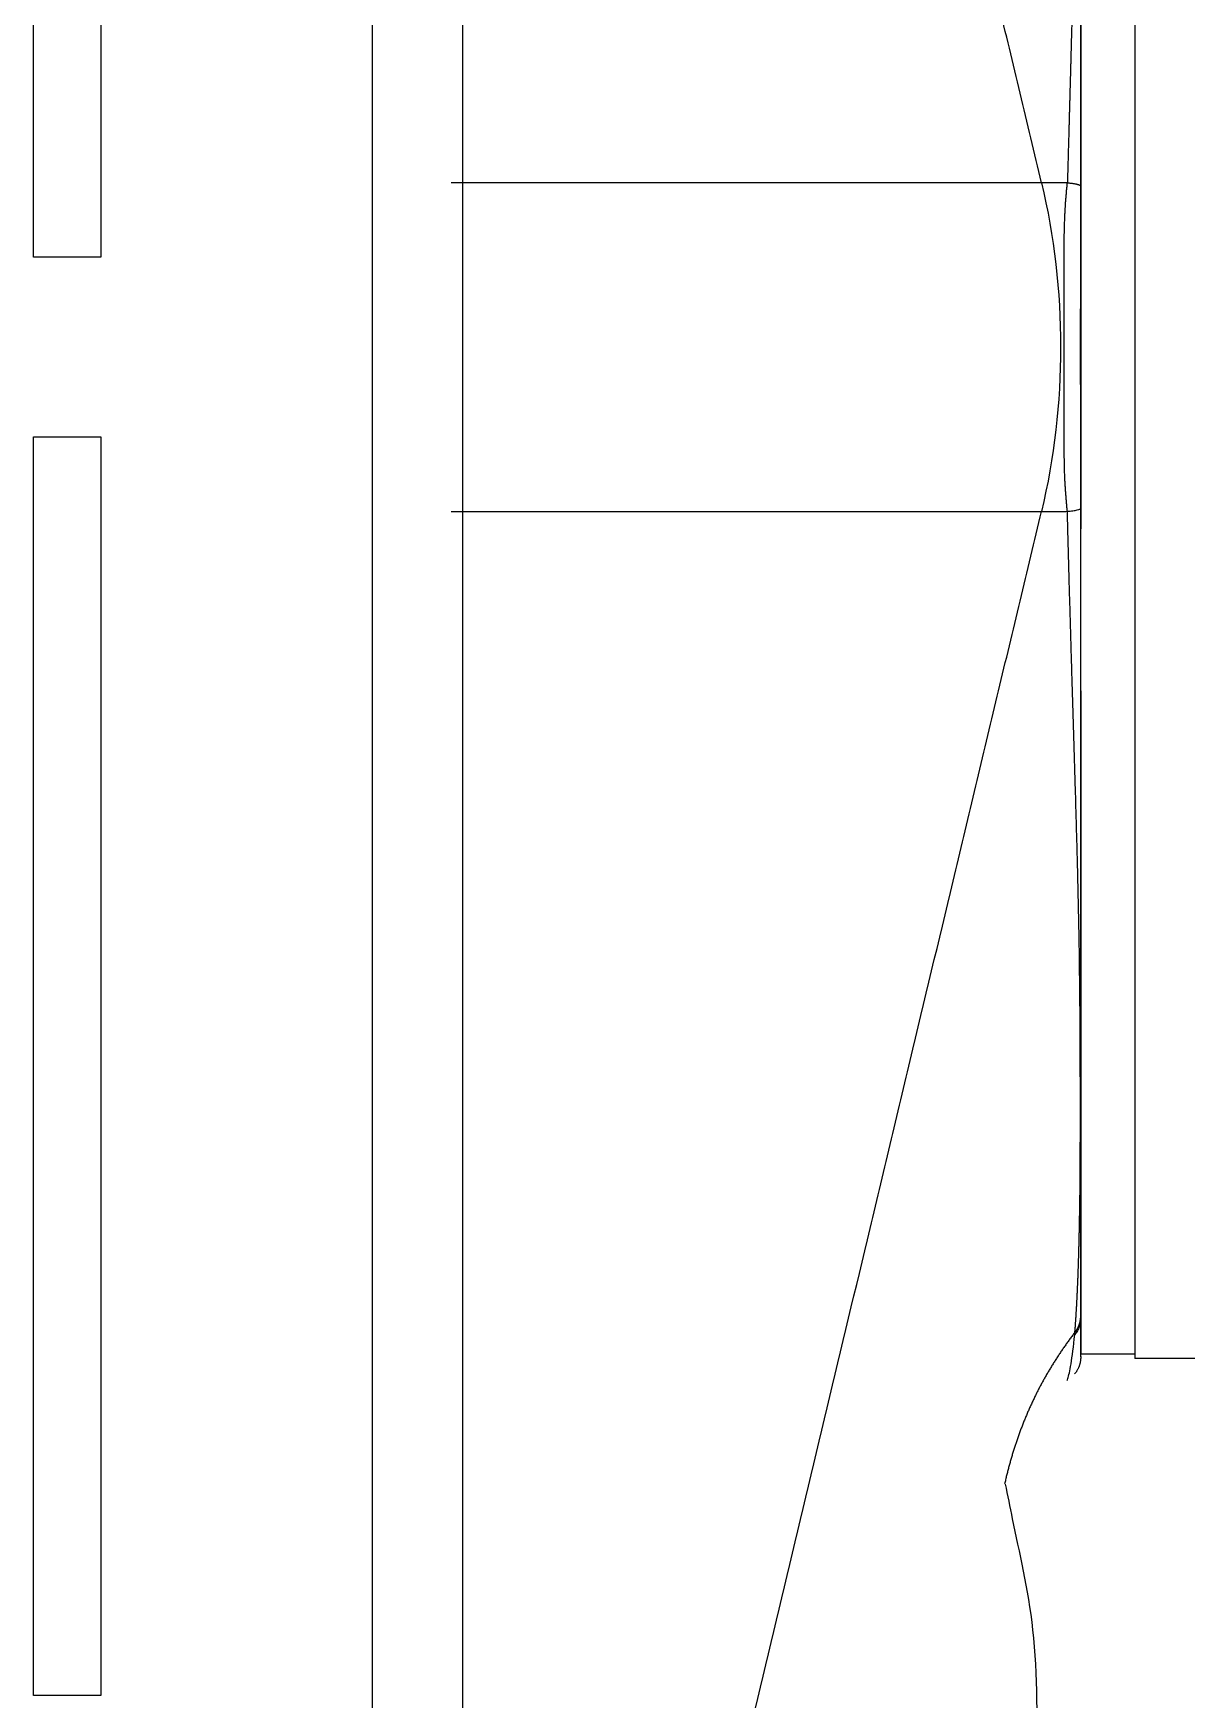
# Model space of a CAD drawing. Header units: millimetres. Extents: x -33000 to 294000, y 0 to 42408.
# Drawn here: x 57461.06 to 57486.71, y 15299.51 to 15336.59 of the extents above; entities that cross this region are included whole.
import ezdxf

# ---------------------------------------------------------------- set-up
doc = ezdxf.new("R2010")
doc.units = ezdxf.units.MM
doc.header["$LTSCALE"] = 50
doc.layers.add('arch', color=8, linetype='Continuous')

msp = doc.modelspace()

# ---------------------------------------------------------------- linework, layer by layer
at = {"layer": 'arch'}
for p, q in [((57461.061, 15331.605), (57461.061, 15359.605)), ((57462.56, 15359.605), (57462.56, 15331.605)), ((57485.55, 15352.105), (57485.55, 15307.105)), ((57484.35, 15351.765), (57484.35, 15325.558)), ((57462.56, 15331.605), (57461.061, 15331.605)), ((57461.061, 15299.605), (57461.061, 15327.605)), ((57461.061, 15327.605), (57462.561, 15327.605)), ((57462.561, 15327.605), (57462.561, 15299.605)), ((57484.35, 15321.961), (57484.35, 15307.205)), ((57484.35, 15307.205), (57485.55, 15307.205)), ((57511.55, 15307.105), (57485.55, 15307.105)), ((57462.561, 15299.605), (57461.061, 15299.605))]:
    msp.add_line(p, q, dxfattribs=at)
for points, degree in [([(57470.6, 15444.605, 0), (57470.6, 15204.105, 0)], 1), ([(57468.6, 15204.098, 0), (57468.6, 15443.605, 0)], 1), ([(57483.478, 15333.26, 0), (57484.044, 15330.883, 0), (57484.044, 15328.326, 0), (57483.478, 15325.95, 0)], 3), ([(57484.35, 15307.999, 0), (57484.35, 15308.013, 0), (57484.35, 15308.028, 0), (57484.35, 15308.044, 0)], 3), ([(57484.35, 15307.141, 0), (57484.35, 15307.14, 0), (57484.35, 15307.435, 0), (57484.35, 15307.999, 0)], 3), ([(57484.35, 15307.148, 0), (57484.351, 15306.929, 0), (57484.213, 15306.759, 0)], 2)]:
    msp.add_open_spline(points, degree=degree, dxfattribs=at)
for points, knots in [([(57483.478, 15333.26, 0), (57483.319, 15333.924, 0), (57483.16, 15334.589, 0), (57482.842, 15335.919, 0), (57482.604, 15336.916, 0), (57482.366, 15337.913, 0), (57482.207, 15338.578, 0), (57482.127, 15338.91, 0), (57481.889, 15339.908, 0), (57481.412, 15341.902, 0), (57480.777, 15344.562, 0), (57480.301, 15346.556, 0), (57479.983, 15347.885, 0), (57479.824, 15348.55, 0), (57479.348, 15350.544, 0), (57479.031, 15351.873, 0), (57478.396, 15354.529, 0), (57478.079, 15355.856, 0), (57477.129, 15359.834, 0), (57476.496, 15362.482, 0), (57475.865, 15365.126, 0)], [0, 0, 0, 0, 0.0625, 0.0625, 0.125, 0.15625, 0.15625, 0.1875, 0.1875, 0.25, 0.375, 0.4375, 0.4375, 0.5, 0.5, 0.625, 0.625, 0.75, 0.75, 1, 1, 1, 1]), ([(57484.221, 15351.522, 0), (57484.221, 15351.514, 0), (57484.222, 15351.498, 0), (57484.224, 15351.475, 0), (57484.226, 15351.451, 0), (57484.227, 15351.426, 0), (57484.229, 15351.402, 0), (57484.231, 15351.377, 0), (57484.232, 15351.353, 0), (57484.234, 15351.328, 0), (57484.236, 15351.302, 0), (57484.237, 15351.277, 0), (57484.239, 15351.251, 0), (57484.241, 15351.225, 0), (57484.242, 15351.199, 0), (57484.244, 15351.173, 0), (57484.245, 15351.146, 0), (57484.247, 15351.12, 0), (57484.248, 15351.093, 0), (57484.25, 15351.066, 0), (57484.252, 15351.039, 0), (57484.253, 15351.011, 0), (57484.255, 15350.983, 0), (57484.256, 15350.956, 0), (57484.258, 15350.927, 0), (57484.259, 15350.899, 0), (57484.261, 15350.871, 0), (57484.262, 15350.842, 0), (57484.264, 15350.813, 0), (57484.265, 15350.784, 0), (57484.266, 15350.755, 0), (57484.268, 15350.725, 0), (57484.269, 15350.696, 0), (57484.271, 15350.666, 0), (57484.272, 15350.636, 0), (57484.273, 15350.606, 0), (57484.275, 15350.575, 0), (57484.276, 15350.545, 0), (57484.278, 15350.514, 0), (57484.279, 15350.483, 0), (57484.28, 15350.452, 0), (57484.281, 15350.42, 0), (57484.283, 15350.389, 0), (57484.284, 15350.357, 0), (57484.285, 15350.325, 0), (57484.287, 15350.293, 0), (57484.288, 15350.261, 0), (57484.289, 15350.228, 0), (57484.29, 15350.196, 0), (57484.292, 15350.163, 0), (57484.293, 15350.13, 0), (57484.294, 15350.097, 0), (57484.295, 15350.063, 0), (57484.296, 15350.03, 0), (57484.298, 15349.996, 0), (57484.299, 15349.962, 0), (57484.3, 15349.928, 0), (57484.301, 15349.893, 0), (57484.302, 15349.859, 0), (57484.303, 15349.824, 0), (57484.304, 15349.789, 0), (57484.305, 15349.754, 0), (57484.306, 15349.719, 0), (57484.307, 15349.683, 0), (57484.308, 15349.648, 0), (57484.309, 15349.612, 0), (57484.31, 15349.576, 0), (57484.311, 15349.54, 0), (57484.312, 15349.504, 0), (57484.313, 15349.467, 0), (57484.314, 15349.43, 0), (57484.315, 15349.393, 0), (57484.316, 15349.356, 0), (57484.317, 15349.319, 0), (57484.318, 15349.282, 0), (57484.319, 15349.244, 0), (57484.32, 15349.206, 0), (57484.321, 15349.169, 0), (57484.322, 15349.13, 0), (57484.322, 15349.092, 0), (57484.323, 15349.054, 0), (57484.324, 15349.015, 0), (57484.325, 15348.976, 0), (57484.326, 15348.937, 0), (57484.327, 15348.898, 0), (57484.327, 15348.859, 0), (57484.329, 15348.794, 0), (57484.33, 15348.704, 0), (57484.332, 15348.586, 0), (57484.334, 15348.467, 0), (57484.335, 15348.345, 0), (57484.336, 15348.221, 0), (57484.337, 15348.095, 0), (57484.338, 15347.967, 0), (57484.339, 15347.836, 0), (57484.34, 15347.703, 0), (57484.341, 15347.567, 0), (57484.341, 15347.429, 0), (57484.342, 15347.288, 0), (57484.342, 15347.145, 0), (57484.342, 15347, 0), (57484.342, 15346.852, 0), (57484.342, 15346.701, 0), (57484.342, 15346.548, 0), (57484.342, 15346.392, 0), (57484.342, 15346.233, 0), (57484.342, 15346.072, 0), (57484.342, 15345.908, 0), (57484.341, 15345.741, 0), (57484.341, 15345.571, 0), (57484.34, 15345.399, 0), (57484.34, 15345.223, 0), (57484.339, 15345.026, 0), (57484.337, 15344.804, 0), (57484.336, 15344.555, 0), (57484.334, 15344.293, 0), (57484.331, 15344.02, 0), (57484.328, 15343.735, 0), (57484.324, 15343.437, 0), (57484.32, 15343.127, 0), (57484.315, 15342.803, 0), (57484.309, 15342.48, 0), (57484.302, 15342.138, 0), (57484.294, 15341.759, 0), (57484.284, 15341.306, 0), (57484.27, 15340.776, 0), (57484.254, 15340.168, 0), (57484.239, 15339.638, 0), (57484.226, 15339.22, 0), (57484.218, 15338.946, 0), (57484.21, 15338.68, 0), (57484.202, 15338.423, 0), (57484.194, 15338.175, 0), (57484.187, 15337.937, 0), (57484.179, 15337.707, 0), (57484.173, 15337.487, 0), (57484.166, 15337.277, 0), (57484.16, 15337.077, 0), (57484.154, 15336.887, 0), (57484.148, 15336.706, 0), (57484.143, 15336.536, 0), (57484.14, 15336.425, 0), (57484.138, 15336.368, 0), (57484.138, 15336.36, 0), (57484.138, 15336.35, 0), (57484.138, 15336.337, 0), (57484.137, 15336.321, 0), (57484.137, 15336.301, 0), (57484.136, 15336.279, 0), (57484.135, 15336.254, 0), (57484.135, 15336.225, 0), (57484.134, 15336.194, 0), (57484.133, 15336.159, 0), (57484.132, 15336.121, 0), (57484.131, 15336.081, 0), (57484.13, 15336.037, 0), (57484.128, 15335.99, 0), (57484.127, 15335.94, 0), (57484.126, 15335.887, 0), (57484.124, 15335.831, 0), (57484.122, 15335.771, 0), (57484.121, 15335.709, 0), (57484.119, 15335.643, 0), (57484.117, 15335.575, 0), (57484.115, 15335.503, 0), (57484.113, 15335.428, 0), (57484.111, 15335.35, 0), (57484.109, 15335.269, 0), (57484.106, 15335.184, 0), (57484.104, 15335.097, 0), (57484.102, 15335.006, 0), (57484.099, 15334.912, 0), (57484.096, 15334.815, 0), (57484.094, 15334.715, 0), (57484.091, 15334.611, 0), (57484.088, 15334.504, 0), (57484.085, 15334.394, 0), (57484.082, 15334.281, 0), (57484.078, 15334.164, 0), (57484.075, 15334.045, 0), (57484.072, 15333.922, 0), (57484.068, 15333.795, 0), (57484.065, 15333.666, 0), (57484.061, 15333.533, 0), (57484.057, 15333.397, 0), (57484.054, 15333.305, 0), (57484.053, 15333.258, 0)], [0, 0, 0, 0, 0.002934, 0.005866, 0.008796, 0.011724, 0.01465, 0.017575, 0.020498, 0.023419, 0.026338, 0.029255, 0.032171, 0.035085, 0.037996, 0.040907, 0.043815, 0.046721, 0.049626, 0.052529, 0.05543, 0.058329, 0.061226, 0.064122, 0.067015, 0.069907, 0.072798, 0.075686, 0.078573, 0.081457, 0.084341, 0.087222, 0.090101, 0.092979, 0.095855, 0.098729, 0.101601, 0.104472, 0.107341, 0.110208, 0.113073, 0.115937, 0.118799, 0.121658, 0.124517, 0.127373, 0.130228, 0.133081, 0.135932, 0.138781, 0.141629, 0.144475, 0.147319, 0.150161, 0.153002, 0.155841, 0.158678, 0.161513, 0.164347, 0.167178, 0.170008, 0.172837, 0.175663, 0.178488, 0.181311, 0.184132, 0.186951, 0.189769, 0.192584, 0.195398, 0.19821, 0.201021, 0.203829, 0.206636, 0.209441, 0.212245, 0.215046, 0.217846, 0.220644, 0.22344, 0.226234, 0.229027, 0.231817, 0.234606, 0.237393, 0.240178, 0.242962, 0.251027, 0.259154, 0.267341, 0.27559, 0.2839, 0.292272, 0.300706, 0.309201, 0.317759, 0.326379, 0.33506, 0.343805, 0.352611, 0.361481, 0.370413, 0.379408, 0.388467, 0.397588, 0.406773, 0.416022, 0.425334, 0.434711, 0.444151, 0.453655, 0.463224, 0.472857, 0.485634, 0.49886, 0.512534, 0.526658, 0.541233, 0.556258, 0.571735, 0.587665, 0.60405, 0.618902, 0.636913, 0.658089, 0.682433, 0.709951, 0.740651, 0.753028, 0.764964, 0.776458, 0.787511, 0.798121, 0.808287, 0.818011, 0.82729, 0.836126, 0.844518, 0.852466, 0.859969, 0.867027, 0.873641, 0.873811, 0.874106, 0.874527, 0.875073, 0.875745, 0.876543, 0.877466, 0.878514, 0.879689, 0.880989, 0.882414, 0.883966, 0.885642, 0.887445, 0.889373, 0.891427, 0.893606, 0.895911, 0.898342, 0.900898, 0.90358, 0.906388, 0.909321, 0.912381, 0.915565, 0.918876, 0.922313, 0.925875, 0.929563, 0.933377, 0.937316, 0.941382, 0.945573, 0.949891, 0.954334, 0.958904, 0.963599, 0.968421, 0.973368, 0.978442, 0.983642, 0.988968, 0.994421, 1, 1, 1, 1]), ([(57484.35, 15333.187, 0), (57484.35, 15334.215, 0), (57484.35, 15335.234, 0), (57484.35, 15337.234, 0), (57484.35, 15338.216, 0), (57484.35, 15339.647, 0), (57484.35, 15340.117, 0), (57484.35, 15341.041, 0), (57484.35, 15341.494, 0), (57484.35, 15342.382, 0), (57484.35, 15342.816, 0), (57484.35, 15343.663, 0), (57484.35, 15344.075, 0), (57484.35, 15344.875, 0), (57484.35, 15345.262, 0), (57484.35, 15346.01, 0), (57484.35, 15346.369, 0), (57484.35, 15347.058, 0), (57484.35, 15347.387, 0), (57484.35, 15348.013, 0), (57484.35, 15348.31, 0), (57484.35, 15348.87, 0), (57484.35, 15349.133, 0), (57484.35, 15349.627, 0), (57484.35, 15349.858, 0), (57484.35, 15350.287, 0), (57484.35, 15350.485, 0), (57484.35, 15350.849, 0), (57484.35, 15351.016, 0), (57484.35, 15351.165, 0)], [0, 0, 0, 0, 0.125, 0.125, 0.25, 0.25, 0.3125, 0.3125, 0.375, 0.375, 0.4375, 0.4375, 0.5, 0.5, 0.5625, 0.5625, 0.625, 0.625, 0.6875, 0.6875, 0.75, 0.75, 0.8125, 0.8125, 0.875, 0.875, 0.9375, 0.9375, 1, 1, 1, 1]), ([(57483.478, 15333.26, 0), (57482.496, 15333.26, 0), (57481.448, 15333.26, 0), (57479.296, 15333.26, 0), (57478.192, 15333.26, 0), (57474.856, 15333.26, 0), (57472.599, 15333.26, 0), (57470.349, 15333.26, 0)], [0, 0, 0, 0, 0.25, 0.25, 0.5, 0.5, 1, 1, 1, 1]), ([(57484.053, 15333.258, 0), (57484.02, 15333.259, 0), (57483.96, 15333.259, 0), (57483.88, 15333.26, 0), (57483.822, 15333.26, 0), (57483.785, 15333.261, 0), (57483.759, 15333.261, 0), (57483.738, 15333.261, 0), (57483.714, 15333.261, 0), (57483.69, 15333.261, 0), (57483.668, 15333.261, 0), (57483.646, 15333.261, 0), (57483.625, 15333.261, 0), (57483.605, 15333.261, 0), (57483.586, 15333.261, 0), (57483.568, 15333.261, 0), (57483.551, 15333.26, 0), (57483.535, 15333.26, 0), (57483.519, 15333.26, 0), (57483.504, 15333.26, 0), (57483.491, 15333.26, 0), (57483.482, 15333.26, 0), (57483.478, 15333.26, 0)], [0, 0, 0, 0, 0.175515, 0.314002, 0.41534, 0.479456, 0.506319, 0.549991, 0.592129, 0.63273, 0.671794, 0.70932, 0.745308, 0.779757, 0.812668, 0.84404, 0.873875, 0.902173, 0.928933, 0.954157, 0.977846, 1, 1, 1, 1]), ([(57484.053, 15325.951, 0), (57484.052, 15325.965, 0), (57484.049, 15325.995, 0), (57484.044, 15326.039, 0), (57484.04, 15326.083, 0), (57484.036, 15326.128, 0), (57484.032, 15326.172, 0), (57484.028, 15326.217, 0), (57484.024, 15326.262, 0), (57484.021, 15326.308, 0), (57484.017, 15326.353, 0), (57484.014, 15326.399, 0), (57484.011, 15326.445, 0), (57484.008, 15326.491, 0), (57484.005, 15326.537, 0), (57484.003, 15326.584, 0), (57484, 15326.631, 0), (57483.998, 15326.678, 0), (57483.994, 15326.771, 0), (57483.989, 15326.903, 0), (57483.986, 15327.067, 0), (57483.984, 15327.209, 0), (57483.983, 15327.329, 0), (57483.982, 15327.427, 0), (57483.982, 15327.503, 0), (57483.982, 15327.557, 0), (57483.981, 15327.612, 0), (57483.982, 15327.675, 0), (57483.982, 15327.755, 0), (57483.982, 15327.834, 0), (57483.982, 15327.913, 0), (57483.983, 15327.992, 0), (57483.983, 15328.071, 0), (57483.984, 15328.15, 0), (57483.984, 15328.23, 0), (57483.984, 15328.309, 0), (57483.985, 15328.388, 0), (57483.985, 15328.467, 0), (57483.985, 15328.545, 0), (57483.985, 15328.624, 0), (57483.985, 15328.703, 0), (57483.985, 15328.782, 0), (57483.985, 15328.861, 0), (57483.985, 15328.939, 0), (57483.984, 15329.018, 0), (57483.984, 15329.096, 0), (57483.984, 15329.174, 0), (57483.984, 15329.253, 0), (57483.984, 15329.331, 0), (57483.984, 15329.409, 0), (57483.983, 15329.487, 0), (57483.983, 15329.565, 0), (57483.983, 15329.678, 0), (57483.983, 15329.827, 0), (57483.983, 15330.009, 0), (57483.983, 15330.189, 0), (57483.983, 15330.365, 0), (57483.983, 15330.538, 0), (57483.983, 15330.698, 0), (57483.983, 15330.849, 0), (57483.983, 15330.995, 0), (57483.983, 15331.149, 0), (57483.983, 15331.311, 0), (57483.982, 15331.481, 0), (57483.982, 15331.623, 0), (57483.983, 15331.765, 0), (57483.983, 15331.933, 0), (57483.986, 15332.19, 0), (57483.993, 15332.419, 0), (57484.001, 15332.592, 0), (57484.005, 15332.678, 0), (57484.011, 15332.764, 0), (57484.016, 15332.848, 0), (57484.023, 15332.932, 0), (57484.03, 15333.015, 0), (57484.037, 15333.097, 0), (57484.045, 15333.178, 0), (57484.05, 15333.232, 0), (57484.053, 15333.258, 0)], [0, 0, 0, 0, 0.006128, 0.012279, 0.018453, 0.024648, 0.030865, 0.037104, 0.043364, 0.049646, 0.055949, 0.062272, 0.068617, 0.074984, 0.081371, 0.08778, 0.094211, 0.100663, 0.107138, 0.132664, 0.155104, 0.174499, 0.190872, 0.204235, 0.214591, 0.22194, 0.226281, 0.237098, 0.247907, 0.258711, 0.269508, 0.280301, 0.291088, 0.301871, 0.312649, 0.323421, 0.334188, 0.344948, 0.355702, 0.366448, 0.377186, 0.387915, 0.398635, 0.409345, 0.420043, 0.43073, 0.441405, 0.452067, 0.462715, 0.473349, 0.483968, 0.494572, 0.505159, 0.530423, 0.555273, 0.579702, 0.603704, 0.627273, 0.650403, 0.669166, 0.689044, 0.710027, 0.732108, 0.755285, 0.779559, 0.790368, 0.813284, 0.848331, 0.895659, 0.907654, 0.919548, 0.931341, 0.943036, 0.95463, 0.966125, 0.97752, 0.988812, 1, 1, 1, 1]), ([(57484.35, 15326.023, 0), (57484.35, 15326.051, 0), (57484.35, 15326.109, 0), (57484.35, 15326.195, 0), (57484.35, 15326.281, 0), (57484.35, 15326.367, 0), (57484.35, 15326.453, 0), (57484.35, 15326.539, 0), (57484.35, 15326.624, 0), (57484.35, 15326.71, 0), (57484.35, 15326.795, 0), (57484.35, 15326.88, 0), (57484.35, 15326.965, 0), (57484.35, 15327.05, 0), (57484.35, 15327.135, 0), (57484.35, 15327.219, 0), (57484.35, 15327.303, 0), (57484.35, 15327.388, 0), (57484.35, 15327.472, 0), (57484.35, 15327.556, 0), (57484.35, 15327.64, 0), (57484.35, 15327.724, 0), (57484.35, 15327.833, 0), (57484.349, 15327.966, 0), (57484.349, 15328.123, 0), (57484.349, 15328.275, 0), (57484.349, 15328.425, 0), (57484.349, 15328.57, 0), (57484.349, 15328.712, 0), (57484.348, 15328.851, 0), (57484.348, 15328.985, 0), (57484.348, 15329.116, 0), (57484.348, 15329.244, 0), (57484.348, 15329.367, 0), (57484.348, 15329.487, 0), (57484.348, 15329.639, 0), (57484.348, 15329.828, 0), (57484.348, 15330.059, 0), (57484.348, 15330.303, 0), (57484.349, 15330.56, 0), (57484.349, 15330.83, 0), (57484.349, 15331.111, 0), (57484.35, 15331.345, 0), (57484.35, 15331.527, 0), (57484.35, 15331.654, 0), (57484.35, 15331.78, 0), (57484.35, 15331.906, 0), (57484.35, 15332.033, 0), (57484.35, 15332.16, 0), (57484.35, 15332.287, 0), (57484.35, 15332.415, 0), (57484.35, 15332.543, 0), (57484.35, 15332.671, 0), (57484.35, 15332.799, 0), (57484.35, 15332.928, 0), (57484.35, 15333.057, 0), (57484.35, 15333.143, 0), (57484.35, 15333.187, 0)], [0, 0, 0, 0, 0.012136, 0.024248, 0.036335, 0.048397, 0.060434, 0.072447, 0.084434, 0.096395, 0.108331, 0.120242, 0.132126, 0.143985, 0.155819, 0.167629, 0.179418, 0.191186, 0.202937, 0.214673, 0.226395, 0.238104, 0.249799, 0.272077, 0.293865, 0.315153, 0.335937, 0.356214, 0.375981, 0.395237, 0.41398, 0.432211, 0.449929, 0.467133, 0.483824, 0.500001, 0.530428, 0.562635, 0.59662, 0.632381, 0.66991, 0.709194, 0.750201, 0.767772, 0.78537, 0.802996, 0.820654, 0.838353, 0.856101, 0.8739, 0.891754, 0.909662, 0.927624, 0.94564, 0.963708, 0.981828, 1, 1, 1, 1]), ([(57470.349, 15325.95, 0), (57472.599, 15325.95, 0), (57474.856, 15325.95, 0), (57478.192, 15325.95, 0), (57479.296, 15325.95, 0), (57481.448, 15325.95, 0), (57482.496, 15325.95, 0), (57483.478, 15325.95, 0)], [0, 0, 0, 0, 0.5, 0.5, 0.75, 0.75, 1, 1, 1, 1]), ([(57475.865, 15294.083, 0), (57476.496, 15296.727, 0), (57477.129, 15299.375, 0), (57478.079, 15303.353, 0), (57478.396, 15304.681, 0), (57479.031, 15307.337, 0), (57479.348, 15308.666, 0), (57479.824, 15310.659, 0), (57479.983, 15311.324, 0), (57480.301, 15312.653, 0), (57480.777, 15314.648, 0), (57481.412, 15317.307, 0), (57481.889, 15319.301, 0), (57482.127, 15320.299, 0), (57482.207, 15320.631, 0), (57482.366, 15321.296, 0), (57482.604, 15322.293, 0), (57482.842, 15323.291, 0), (57483.16, 15324.62, 0), (57483.319, 15325.285, 0), (57483.478, 15325.95, 0)], [0, 0, 0, 0, 0.25, 0.25, 0.375, 0.375, 0.5, 0.5, 0.5625, 0.5625, 0.625, 0.75, 0.8125, 0.8125, 0.84375, 0.84375, 0.875, 0.9375, 0.9375, 1, 1, 1, 1]), ([(57483.478, 15325.95, 0), (57483.489, 15325.949, 0), (57483.514, 15325.949, 0), (57483.554, 15325.949, 0), (57483.599, 15325.949, 0), (57483.65, 15325.948, 0), (57483.705, 15325.948, 0), (57483.76, 15325.948, 0), (57483.828, 15325.949, 0), (57483.924, 15325.95, 0), (57484.005, 15325.95, 0), (57484.053, 15325.951, 0)], [0, 0, 0, 0, 0.060038, 0.129123, 0.207265, 0.294468, 0.390731, 0.496044, 0.578166, 0.746254, 1, 1, 1, 1]), ([(57484.053, 15325.951, 0), (57484.097, 15325.954, 0), (57484.139, 15325.959, 0), (57484.213, 15325.969, 0), (57484.246, 15325.975, 0), (57484.298, 15325.988, 0), (57484.318, 15325.995, 0), (57484.344, 15326.009, 0), (57484.35, 15326.016, 0), (57484.35, 15326.023, 0)], [0, 0, 0, 0, 0.25, 0.25, 0.5, 0.5, 0.75, 0.75, 1, 1, 1, 1]), ([(57484.221, 15307.687, 0), (57484.221, 15307.695, 0), (57484.222, 15307.712, 0), (57484.224, 15307.736, 0), (57484.226, 15307.761, 0), (57484.228, 15307.786, 0), (57484.23, 15307.811, 0), (57484.232, 15307.836, 0), (57484.234, 15307.861, 0), (57484.235, 15307.886, 0), (57484.237, 15307.911, 0), (57484.239, 15307.937, 0), (57484.241, 15307.962, 0), (57484.242, 15307.988, 0), (57484.244, 15308.013, 0), (57484.246, 15308.039, 0), (57484.247, 15308.064, 0), (57484.249, 15308.09, 0), (57484.251, 15308.116, 0), (57484.252, 15308.141, 0), (57484.254, 15308.167, 0), (57484.255, 15308.193, 0), (57484.257, 15308.219, 0), (57484.258, 15308.245, 0), (57484.26, 15308.271, 0), (57484.261, 15308.296, 0), (57484.262, 15308.322, 0), (57484.264, 15308.348, 0), (57484.265, 15308.374, 0), (57484.267, 15308.4, 0), (57484.268, 15308.426, 0), (57484.269, 15308.452, 0), (57484.27, 15308.478, 0), (57484.272, 15308.504, 0), (57484.273, 15308.53, 0), (57484.274, 15308.555, 0), (57484.275, 15308.581, 0), (57484.277, 15308.607, 0), (57484.278, 15308.633, 0), (57484.279, 15308.659, 0), (57484.28, 15308.684, 0), (57484.281, 15308.71, 0), (57484.282, 15308.736, 0), (57484.283, 15308.761, 0), (57484.285, 15308.787, 0), (57484.286, 15308.812, 0), (57484.287, 15308.837, 0), (57484.288, 15308.863, 0), (57484.289, 15308.888, 0), (57484.29, 15308.913, 0), (57484.291, 15308.939, 0), (57484.291, 15308.964, 0), (57484.292, 15308.989, 0), (57484.293, 15309.014, 0), (57484.294, 15309.038, 0), (57484.295, 15309.063, 0), (57484.296, 15309.088, 0), (57484.297, 15309.112, 0), (57484.298, 15309.137, 0), (57484.299, 15309.161, 0), (57484.299, 15309.186, 0), (57484.3, 15309.21, 0), (57484.301, 15309.234, 0), (57484.302, 15309.258, 0), (57484.302, 15309.282, 0), (57484.303, 15309.306, 0), (57484.304, 15309.329, 0), (57484.305, 15309.353, 0), (57484.305, 15309.377, 0), (57484.306, 15309.4, 0), (57484.307, 15309.423, 0), (57484.307, 15309.446, 0), (57484.308, 15309.469, 0), (57484.309, 15309.492, 0), (57484.309, 15309.515, 0), (57484.31, 15309.537, 0), (57484.31, 15309.56, 0), (57484.311, 15309.582, 0), (57484.312, 15309.604, 0), (57484.312, 15309.626, 0), (57484.313, 15309.648, 0), (57484.313, 15309.67, 0), (57484.314, 15309.691, 0), (57484.314, 15309.713, 0), (57484.315, 15309.734, 0), (57484.315, 15309.755, 0), (57484.316, 15309.776, 0), (57484.316, 15309.797, 0), (57484.317, 15309.817, 0), (57484.317, 15309.838, 0), (57484.318, 15309.858, 0), (57484.318, 15309.878, 0), (57484.319, 15309.898, 0), (57484.319, 15309.918, 0), (57484.32, 15309.938, 0), (57484.32, 15309.957, 0), (57484.32, 15309.976, 0), (57484.321, 15309.996, 0), (57484.321, 15310.014, 0), (57484.322, 15310.033, 0), (57484.322, 15310.052, 0), (57484.322, 15310.07, 0), (57484.323, 15310.088, 0), (57484.323, 15310.106, 0), (57484.323, 15310.124, 0), (57484.324, 15310.142, 0), (57484.324, 15310.159, 0), (57484.324, 15310.176, 0), (57484.325, 15310.193, 0), (57484.325, 15310.21, 0), (57484.325, 15310.227, 0), (57484.326, 15310.243, 0), (57484.326, 15310.259, 0), (57484.326, 15310.275, 0), (57484.327, 15310.291, 0), (57484.327, 15310.307, 0), (57484.327, 15310.322, 0), (57484.327, 15310.337, 0), (57484.328, 15310.352, 0), (57484.328, 15310.367, 0), (57484.329, 15310.426, 0), (57484.331, 15310.53, 0), (57484.333, 15310.684, 0), (57484.335, 15310.845, 0), (57484.336, 15311.011, 0), (57484.338, 15311.185, 0), (57484.339, 15311.365, 0), (57484.34, 15311.553, 0), (57484.341, 15311.748, 0), (57484.341, 15311.95, 0), (57484.342, 15312.16, 0), (57484.342, 15312.378, 0), (57484.342, 15312.604, 0), (57484.342, 15312.838, 0), (57484.342, 15313.08, 0), (57484.341, 15313.331, 0), (57484.341, 15313.591, 0), (57484.34, 15313.86, 0), (57484.339, 15314.103, 0), (57484.338, 15314.321, 0), (57484.337, 15314.511, 0), (57484.336, 15314.709, 0), (57484.334, 15314.916, 0), (57484.332, 15315.131, 0), (57484.33, 15315.355, 0), (57484.327, 15315.588, 0), (57484.324, 15315.829, 0), (57484.321, 15316.08, 0), (57484.317, 15316.34, 0), (57484.312, 15316.609, 0), (57484.307, 15316.888, 0), (57484.301, 15317.163, 0), (57484.295, 15317.435, 0), (57484.289, 15317.701, 0), (57484.282, 15317.974, 0), (57484.275, 15318.254, 0), (57484.267, 15318.541, 0), (57484.259, 15318.835, 0), (57484.251, 15319.135, 0), (57484.242, 15319.442, 0), (57484.234, 15319.718, 0), (57484.227, 15319.959, 0), (57484.221, 15320.163, 0), (57484.215, 15320.365, 0), (57484.209, 15320.566, 0), (57484.202, 15320.766, 0), (57484.196, 15320.964, 0), (57484.19, 15321.161, 0), (57484.184, 15321.356, 0), (57484.179, 15321.549, 0), (57484.173, 15321.741, 0), (57484.167, 15321.932, 0), (57484.161, 15322.121, 0), (57484.156, 15322.308, 0), (57484.15, 15322.493, 0), (57484.145, 15322.676, 0), (57484.139, 15322.858, 0), (57484.134, 15323.038, 0), (57484.129, 15323.216, 0), (57484.124, 15323.393, 0), (57484.119, 15323.567, 0), (57484.114, 15323.74, 0), (57484.109, 15323.91, 0), (57484.104, 15324.079, 0), (57484.099, 15324.246, 0), (57484.094, 15324.411, 0), (57484.09, 15324.574, 0), (57484.085, 15324.735, 0), (57484.081, 15324.894, 0), (57484.077, 15325.051, 0), (57484.073, 15325.206, 0), (57484.068, 15325.359, 0), (57484.064, 15325.509, 0), (57484.061, 15325.658, 0), (57484.057, 15325.805, 0), (57484.054, 15325.902, 0), (57484.053, 15325.951, 0)], [0, 0, 0, 0, 0.003027, 0.006038, 0.009033, 0.012011, 0.014972, 0.017918, 0.020847, 0.023759, 0.026655, 0.029534, 0.032397, 0.035244, 0.038074, 0.040887, 0.043684, 0.046465, 0.049228, 0.051975, 0.054706, 0.05742, 0.060117, 0.062798, 0.065462, 0.068109, 0.070739, 0.073353, 0.07595, 0.078531, 0.081094, 0.083641, 0.086171, 0.088685, 0.091181, 0.093661, 0.096124, 0.09857, 0.100999, 0.103411, 0.105807, 0.108186, 0.110547, 0.112892, 0.11522, 0.117532, 0.119826, 0.122103, 0.124363, 0.126607, 0.128833, 0.131043, 0.133236, 0.135411, 0.13757, 0.139712, 0.141836, 0.143944, 0.146035, 0.148108, 0.150165, 0.152205, 0.154227, 0.156233, 0.158222, 0.160193, 0.162148, 0.164085, 0.166006, 0.167909, 0.169795, 0.171664, 0.173517, 0.175352, 0.17717, 0.178971, 0.180754, 0.182521, 0.184271, 0.186003, 0.187719, 0.189417, 0.191098, 0.192762, 0.194409, 0.196039, 0.197652, 0.199248, 0.200826, 0.202387, 0.203932, 0.205459, 0.206969, 0.208462, 0.209937, 0.211396, 0.212837, 0.214262, 0.215669, 0.217059, 0.218432, 0.219787, 0.221126, 0.222447, 0.223752, 0.225039, 0.226309, 0.227561, 0.228797, 0.230015, 0.231217, 0.232401, 0.233568, 0.234718, 0.23585, 0.236966, 0.238064, 0.239145, 0.240209, 0.241256, 0.242286, 0.252668, 0.263327, 0.274264, 0.285477, 0.296967, 0.308733, 0.320776, 0.333094, 0.345688, 0.358557, 0.371702, 0.385121, 0.398813, 0.41278, 0.427019, 0.44153, 0.456312, 0.471364, 0.481129, 0.49124, 0.501694, 0.51249, 0.523628, 0.535105, 0.54692, 0.559072, 0.571557, 0.584373, 0.597519, 0.610991, 0.624786, 0.637095, 0.649601, 0.662303, 0.675201, 0.688292, 0.701577, 0.715055, 0.728724, 0.742584, 0.751573, 0.76046, 0.769247, 0.777934, 0.786522, 0.79501, 0.8034, 0.811692, 0.819886, 0.827983, 0.835983, 0.843887, 0.851695, 0.859408, 0.867026, 0.874549, 0.881978, 0.889313, 0.896555, 0.903704, 0.91076, 0.917724, 0.924596, 0.931376, 0.938065, 0.944663, 0.951171, 0.957588, 0.963915, 0.970153, 0.9763, 0.982359, 0.988328, 0.994208, 1, 1, 1, 1]), ([(57484.35, 15308.044, 0), (57484.35, 15308.194, 0), (57484.35, 15308.36, 0), (57484.35, 15308.724, 0), (57484.35, 15308.923, 0), (57484.35, 15309.352, 0), (57484.35, 15309.582, 0), (57484.35, 15310.076, 0), (57484.35, 15310.34, 0), (57484.35, 15310.9, 0), (57484.35, 15311.196, 0), (57484.35, 15311.822, 0), (57484.35, 15312.151, 0), (57484.35, 15312.84, 0), (57484.35, 15313.2, 0), (57484.35, 15313.947, 0), (57484.35, 15314.334, 0), (57484.35, 15315.134, 0), (57484.35, 15315.547, 0), (57484.35, 15316.393, 0), (57484.35, 15316.827, 0), (57484.35, 15317.715, 0), (57484.35, 15318.169, 0), (57484.35, 15319.092, 0), (57484.35, 15319.562, 0), (57484.35, 15320.993, 0), (57484.35, 15321.975, 0), (57484.35, 15323.976, 0), (57484.35, 15324.994, 0), (57484.35, 15326.023, 0)], [0, 0, 0, 0, 0.0625, 0.0625, 0.125, 0.125, 0.1875, 0.1875, 0.25, 0.25, 0.3125, 0.3125, 0.375, 0.375, 0.4375, 0.4375, 0.5, 0.5, 0.5625, 0.5625, 0.625, 0.625, 0.6875, 0.6875, 0.75, 0.75, 0.875, 0.875, 1, 1, 1, 1]), ([(57484.35, 15307.999, 0), (57484.35, 15307.969, 0), (57484.348, 15307.938, 0), (57484.337, 15307.875, 0), (57484.329, 15307.843, 0), (57484.307, 15307.781, 0), (57484.293, 15307.75, 0), (57484.26, 15307.691, 0), (57484.24, 15307.663, 0), (57484.218, 15307.636, 0)], [0, 0, 0, 0, 0.25, 0.25, 0.5, 0.5, 0.75, 0.75, 1, 1, 1, 1]), ([(57484.221, 15307.687, 0), (57484.211, 15307.675, 0), (57484.193, 15307.651, 0), (57484.165, 15307.614, 0), (57484.137, 15307.577, 0), (57484.11, 15307.539, 0), (57484.083, 15307.502, 0), (57484.056, 15307.465, 0), (57484.029, 15307.427, 0), (57484.002, 15307.389, 0), (57483.976, 15307.351, 0), (57483.95, 15307.313, 0), (57483.924, 15307.275, 0), (57483.898, 15307.237, 0), (57483.872, 15307.198, 0), (57483.847, 15307.16, 0), (57483.821, 15307.121, 0), (57483.796, 15307.082, 0), (57483.772, 15307.043, 0), (57483.747, 15307.004, 0), (57483.722, 15306.965, 0), (57483.698, 15306.926, 0), (57483.674, 15306.886, 0), (57483.651, 15306.846, 0), (57483.627, 15306.807, 0), (57483.604, 15306.767, 0), (57483.581, 15306.727, 0), (57483.558, 15306.687, 0), (57483.535, 15306.646, 0), (57483.513, 15306.606, 0), (57483.49, 15306.565, 0), (57483.468, 15306.525, 0), (57483.447, 15306.484, 0), (57483.425, 15306.443, 0), (57483.404, 15306.402, 0), (57483.385, 15306.364, 0), (57483.373, 15306.34, 0), (57483.367, 15306.33, 0)], [0, 0, 0, 0, 0.028748, 0.0575, 0.086255, 0.115013, 0.143774, 0.172538, 0.201303, 0.230072, 0.258842, 0.287613, 0.316387, 0.345162, 0.373938, 0.402716, 0.431494, 0.460273, 0.489053, 0.517833, 0.546614, 0.575395, 0.604176, 0.632957, 0.661738, 0.69052, 0.7193, 0.748081, 0.776862, 0.805642, 0.834422, 0.863201, 0.89198, 0.920759, 0.949538, 0.978317, 1, 1, 1, 1]), ([(57484.042, 15306.617, 0), (57484.049, 15306.624, 0), (57484.056, 15306.638, 0), (57484.085, 15306.715, 0), (57484.109, 15306.825, 0), (57484.162, 15307.15, 0), (57484.19, 15307.366, 0), (57484.218, 15307.636, 0)], [0, 0, 0, 0, 0.148529, 0.148529, 0.574264, 0.574264, 1, 1, 1, 1]), ([(57484.218, 15307.636, 0), (57484.218, 15307.639, 0), (57484.218, 15307.646, 0), (57484.219, 15307.656, 0), (57484.22, 15307.666, 0), (57484.22, 15307.677, 0), (57484.22, 15307.684, 0), (57484.221, 15307.687, 0)], [0, 0, 0, 0, 0.203537, 0.405279, 0.605254, 0.803486, 1, 1, 1, 1]), ([(57483.367, 15306.33, 0), (57483.366, 15306.326, 0), (57483.357, 15306.309, 0), (57483.342, 15306.278, 0), (57483.321, 15306.237, 0), (57483.301, 15306.195, 0), (57483.282, 15306.153, 0), (57483.262, 15306.111, 0), (57483.243, 15306.069, 0), (57483.224, 15306.027, 0), (57483.205, 15305.985, 0), (57483.186, 15305.943, 0), (57483.168, 15305.9, 0), (57483.15, 15305.858, 0), (57483.132, 15305.815, 0), (57483.114, 15305.772, 0), (57483.097, 15305.73, 0), (57483.079, 15305.687, 0), (57483.062, 15305.644, 0), (57483.046, 15305.601, 0), (57483.029, 15305.557, 0), (57483.013, 15305.514, 0), (57482.997, 15305.471, 0), (57482.981, 15305.427, 0), (57482.966, 15305.384, 0), (57482.95, 15305.34, 0), (57482.935, 15305.296, 0), (57482.92, 15305.253, 0), (57482.905, 15305.209, 0), (57482.891, 15305.165, 0), (57482.877, 15305.121, 0), (57482.863, 15305.077, 0), (57482.849, 15305.033, 0), (57482.836, 15304.988, 0), (57482.822, 15304.944, 0), (57482.809, 15304.9, 0), (57482.796, 15304.855, 0), (57482.784, 15304.811, 0), (57482.771, 15304.766, 0), (57482.759, 15304.722, 0), (57482.747, 15304.677, 0), (57482.735, 15304.632, 0), (57482.724, 15304.588, 0), (57482.712, 15304.543, 0), (57482.701, 15304.498, 0), (57482.69, 15304.453, 0), (57482.68, 15304.408, 0), (57482.669, 15304.363, 0), (57482.662, 15304.332, 0), (57482.658, 15304.317, 0), (57482.658, 15304.316, 0)], [0, 0, 0, 0, 0.005324, 0.026917, 0.048511, 0.070105, 0.091699, 0.113294, 0.134889, 0.156485, 0.178082, 0.19968, 0.221278, 0.242878, 0.264478, 0.286079, 0.307681, 0.329284, 0.350887, 0.372492, 0.394097, 0.415703, 0.43731, 0.458918, 0.480526, 0.502134, 0.523743, 0.545352, 0.566962, 0.588571, 0.610181, 0.63179, 0.653399, 0.675008, 0.696616, 0.718223, 0.73983, 0.761435, 0.78304, 0.804642, 0.826244, 0.847843, 0.869442, 0.89104, 0.912637, 0.934234, 0.955831, 0.977428, 0.999025, 1, 1, 1, 1]), ([(57483.35, 15294.083, 0), (57483.383, 15295.391, 0), (57483.374, 15297.812, 0), (57483.407, 15301.092, 0), (57482.908, 15303.124, 0), (57482.73, 15304.065, 0), (57482.68, 15304.309, 0)], [0, 0, 0, 0, 0.316473, 0.617682, 0.895173, 1, 1, 1, 1])]:
    msp.add_open_spline(points, degree=3, knots=knots, dxfattribs=at)
for points, weights in [([(57484.053, 15333.259, 0), (57484.241, 15333.243, 0), (57484.35, 15333.217, 0), (57484.35, 15333.187, 0)], [1.07093790933, 0.976374921964, 0.976354034838, 1.07087524795]), ([(57484.221, 15307.687, 0), (57484.306, 15307.791, 0), (57484.35, 15307.915, 0), (57484.35, 15308.044, 0)], [1.00556269385, 0.988612658254, 1.01039885116, 1.07092127257])]:
    msp.add_rational_spline(points, weights, degree=3, dxfattribs=at)

doc.saveas('drawing.dxf')
